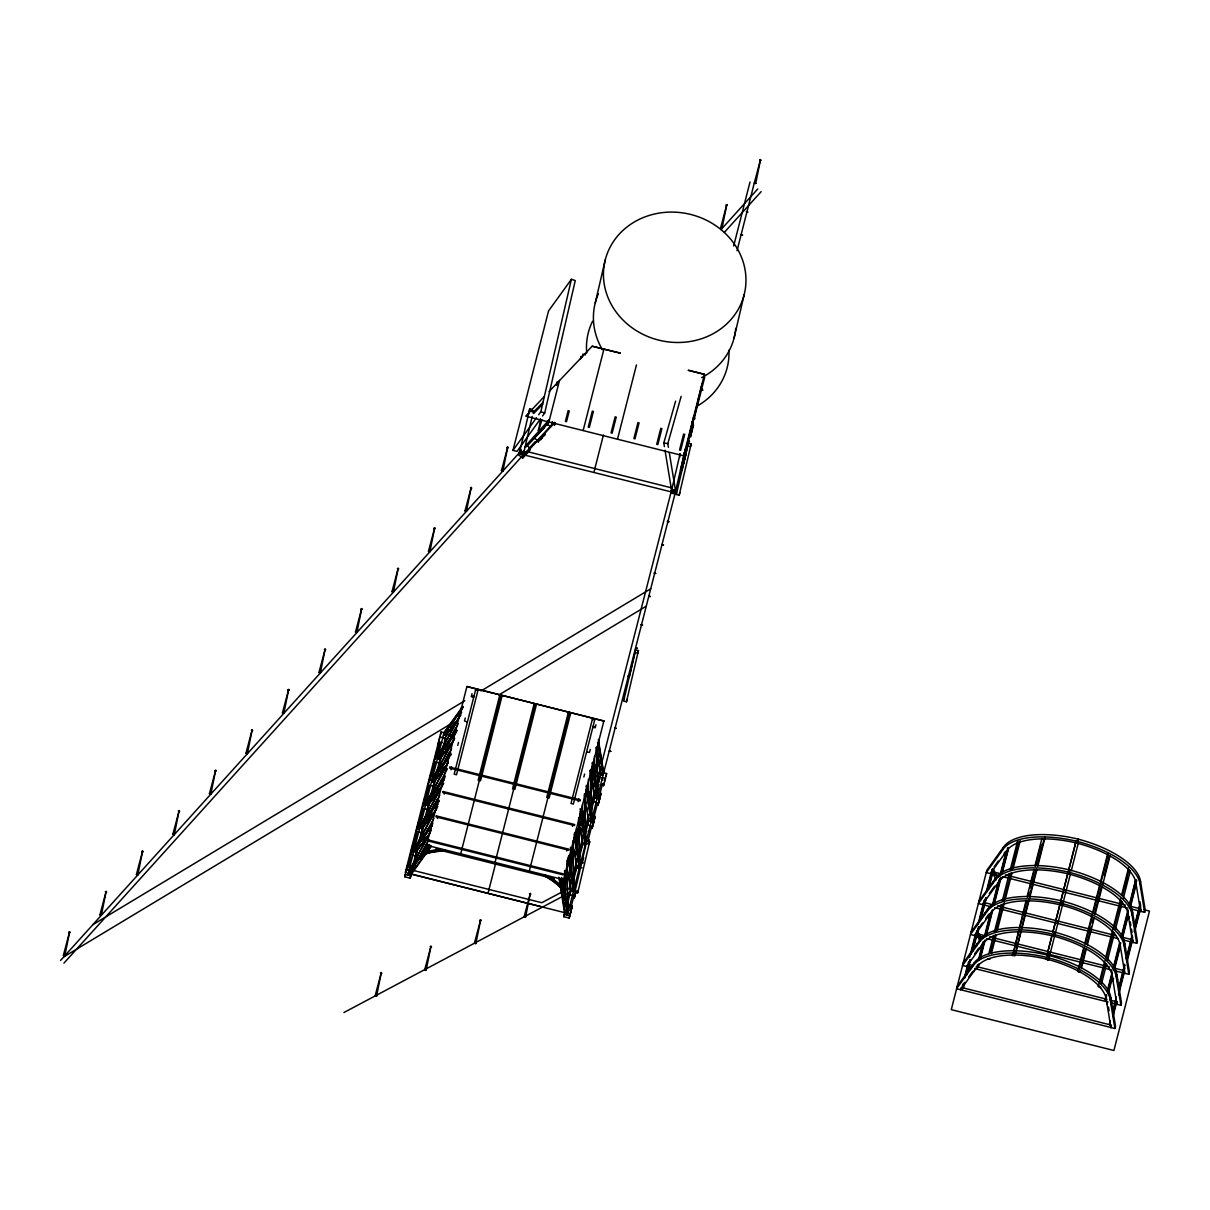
<?xml version="1.0" encoding="UTF-8"?>
<svg xmlns="http://www.w3.org/2000/svg" width="1210" height="1210" viewBox="0 0 1210 1210"><rect width="100%" height="100%" fill="white"/><g stroke="black" fill="none" stroke-linecap="round" stroke-linejoin="round"><path stroke-width="1.5" d="M63.404 955.234L64.841 955.597L69.666 931.67L63.404 955.28L64.841 955.537M68.788 932.139L70.21 932.502M99.916 914.836L101.353 915.199L106.177 891.271L99.916 914.881L101.353 915.199M105.3 891.74L106.722 892.103M136.428 874.437L137.849 874.8L142.674 850.872L136.428 874.437L137.849 874.8M141.797 851.341L143.234 851.704M172.939 834.038L174.361 834.401L179.186 810.488L172.924 834.098L174.376 834.356M178.309 810.942L179.73 811.305M209.436 793.654L210.873 794.002L215.698 770.089L209.436 793.699L210.873 794.002M214.82 770.558L216.242 770.906M245.948 753.255L247.385 753.603L252.209 729.69L245.948 753.255L247.385 753.603M251.332 730.159L252.754 730.507M282.459 712.856L283.881 713.204L288.706 689.292L282.444 712.902L283.896 713.159M287.829 689.76L289.266 690.108M318.971 672.457L320.393 672.82L325.218 648.893L318.956 672.503L320.393 672.82M324.34 649.362L325.762 649.725M355.483 632.059L356.905 632.422L361.729 608.494L355.483 632.059L356.905 632.422M360.852 608.963L362.274 609.326M375.1 995.966L376.522 996.329L381.347 972.416L375.1 995.966L376.522 996.329M391.98 591.66L393.416 592.023L398.241 568.095L391.98 591.705L393.416 591.977M380.454 972.976L381.861 973.354M397.364 568.564L398.786 568.927M428.491 551.261L429.913 551.624L434.738 527.696L428.476 551.306L429.913 551.624M433.861 528.165L435.298 528.528M424.77 969.603L426.192 969.951L431.017 946.038L424.77 969.603L426.192 969.951M430.14 946.507L431.562 946.855M465.003 510.862L466.425 511.225L471.25 487.312L464.988 510.923L466.425 511.225M470.372 487.766L471.794 488.129M474.441 943.225L475.863 943.573L480.688 919.66L474.441 943.225L475.863 943.573M479.795 920.22L481.202 920.598M501.515 470.463L502.936 470.826L507.761 446.913L501.5 470.524L502.952 470.781M506.884 447.382L508.306 447.73M540.492 419.416L538.571 430.896L541.929 419.779M539.448 430.427L537.996 430.17M524.111 916.847L525.533 917.195L530.358 893.283L524.111 916.847L525.533 917.195M529.481 893.751L530.903 894.099M597.604 802.79L592.431 823.284M623.967 699.516L622.621 699.924L623.664 699.077M675.346 492.651L675.77 493.71L676.662 492.984M720.555 228.085L721.992 228.448L726.817 204.52L720.555 228.13L721.992 228.403M725.939 204.989L727.361 205.352M755.705 183.451L760.53 159.523L754.269 183.088L755.705 183.451L754.269 183.088L737.026 250.727M759.653 159.992L761.075 160.355M1047.981 956.974L1048.223 955.234A73.054 30.991 14.3 0 0 973.778 963.372L973.173 965.701L956.566 988.721L1114.924 1028.5L1115.514 1026.171L1110.856 997.796A73.054 30.991 14.3 0 0 1048.223 955.234L1047.391 959.303L1044.714 958.668A68.97 29.252 14.3 0 0 977.045 966.987L960.619 989.75L961.209 987.421M1111.415 1002.893L1120.914 1005.268L1121.504 1002.954L1116.845 974.579A73.054 30.991 14.3 0 0 1054.197 932.018L1053.366 936.071L1050.703 935.451A68.97 29.252 14.3 0 0 983.034 943.77L966.609 966.518M1115.68 970.995L1128.824 974.292L1129.414 971.963L1124.755 943.603A73.054 30.991 14.3 0 0 1062.108 901.027L1061.276 905.095L1058.614 904.475A68.97 29.252 14.3 0 0 990.929 912.779L974.504 935.542M1061.866 902.766L1062.108 901.027A73.054 30.991 14.3 0 0 987.663 909.179L971.04 932.199M1123.591 940.019L1136.719 943.316L1137.309 940.987L1132.651 912.612A73.054 30.991 14.3 0 0 1070.018 870.05L1069.186 874.119L1066.509 873.499A68.97 29.252 14.3 0 0 998.84 881.803L982.414 904.566M1131.486 909.043L1144.63 912.34L1145.22 910.011L1140.561 881.636A73.054 30.991 14.3 0 0 1077.913 839.074L1077.082 843.143L1074.419 842.508A68.97 29.252 14.3 0 0 1006.75 850.827L990.324 873.59M1077.671 840.814L1077.913 839.074A73.054 30.991 14.3 0 0 1003.468 847.212L986.861 870.247L951.287 1009.654L1113.926 1050.492L1149.5 911.085L1144.025 909.708M1048.48 960.09L1045.984 959.001L1048.48 960.09L1070.427 873.938M466.909 686.524L603.866 721.009L466.909 686.524L426.586 845.261L563.558 879.655L603.881 720.918M435.661 849.117L554.346 878.823M460.708 853.821L501.016 695.175M495.087 862.367L535.38 703.812M529.314 871.049L569.623 712.312M538.692 414.727L540.84 411.748L571.407 279.283L575.264 280.569L544.697 413.033L542.579 415.983M411.37 873.635L411.748 872.032L410.22 878.142L404.805 876.781L405.456 874.074M405.94 872.274L406.711 869.173M407.195 867.373L407.846 864.666L411.461 865.573M410.508 854.275L409.857 856.982L412.897 844.852L416.512 845.76M411.007 852.475L411.763 849.359M412.247 847.56L412.897 844.852M416.437 831.028L415.786 833.75L418.826 821.62L422.441 822.528M416.936 829.243L417.692 826.128M418.176 824.328L418.826 821.62M422.366 807.796L421.715 810.503L424.755 798.388L428.37 799.296M422.865 805.996L423.621 802.895M424.105 801.096L424.755 798.388M428.295 784.564L427.644 787.271L430.684 775.156L434.299 776.064M428.779 782.764L429.55 779.663M430.034 777.864L430.684 775.156M438.08 744.105L438.731 741.397M429.611 844.444L407.74 875.072L444.161 732.262L462.386 707.003M408.708 871.2L428.189 844.519M434.224 761.332L433.573 764.039L436.613 751.924L440.228 752.832M434.708 759.532L435.479 756.432M439.23 739.597L439.986 736.482M440.47 734.697L441.121 731.974L444.736 732.882M435.963 754.632L436.613 751.924M414.637 847.968L432.832 823.057M420.566 824.736L438.58 800.067M426.495 801.504L445.129 775.988M431.562 781.675L434.103 782.31L431.562 781.675L451.209 754.435M432.409 778.257L450.861 753.013M430.896 846.834L410.281 875.707L411.324 871.593L411.113 872.455M437.491 758.428L440.032 759.078L437.491 758.428L455.867 732.957M461.691 712.221L438.232 755.494L456.624 730.023M410.22 878.142L410.871 875.435M415.559 857.224L415.922 855.636M416.421 853.837L417.178 850.721M421.488 833.992L421.851 832.389M422.351 830.604L423.107 827.489M428.93 802.593L428.9 802.744M427.417 810.76L427.78 809.157M428.28 807.357L429.036 804.257M429.535 802.457L429.898 800.854L427.674 809.566L422.26 808.204M433.059 788.633L433.709 785.925M434.208 784.125L434.965 781.025M439.275 764.296L439.638 762.693M440.137 760.893L440.894 757.793M444.645 740.959L445.401 737.843M445.9 736.058L446.278 734.455M521.298 449.848L518.379 454.658L522.644 458.091L529.783 450.574L530.313 448.275L526.048 444.841M519.377 452.132L518.999 453.735L521.48 451.133M519.635 452.071L519.877 451.088L523.809 452.374L523.567 453.342L519.635 452.071L529.738 408.92L532.4 409.585M520.028 453.251L523.34 455.353L522.644 458.091M523.567 453.342L532.203 416.421M553.545 423.197L525.473 453.1L523.34 451.39M526.214 454.34L526.743 452.026M533.837 438.897L534.215 437.294M536.317 436.296L536.68 434.692M537.406 435.146L537.784 433.543M539.887 432.545L540.25 430.942M538.102 442.331L540.961 438.126L540.583 439.729M541.052 439.502L541.581 437.203M544.621 435.751L545.15 433.437L538.011 440.954L533.746 437.521L540.885 430.004M551.488 425.224L551.231 426.207L547.313 424.922L548.402 420.278M556.555 385.43L557.417 381.77L557.16 382.753M548.932 421.851L559.474 380.515M551.231 426.207L552.335 421.549M554.392 425.466L554.921 423.152M555.012 424.529L555.39 422.925M595.229 302.999L605.272 259.848M592.144 346.211L620.216 353.123L592.144 346.211L549.068 391.571M583.159 430.458L603.911 349.161M617.523 439.079L636.46 364.906M571.71 908.256L569.214 918.057L563.784 916.696L564.435 913.989M564.934 912.189L565.297 910.601L563.784 916.696M558.869 877.19L564.813 914.518L565.856 910.404M569.108 895.793L569.486 894.19M569.986 892.39L570.742 889.289M575.037 872.561L575.415 870.958M575.915 869.158L576.671 866.058M576.777 867.585L579.424 867.767L576.777 867.585L572.92 844.096M580.694 850.433L581.345 847.726M581.844 845.926L582.6 842.81M582.706 844.353L585.353 844.519L582.706 844.353L578.592 819.276M586.895 826.082L587.273 824.494M587.773 822.694L588.529 819.578M585.973 790.069L591.176 821.756L588.635 821.106L584.385 795.212M592.824 802.85L593.202 801.247M593.702 799.462L594.458 796.346M561.364 877.522L567.354 915.153L579 869.446M568.322 911.281L562.726 878.294M598.421 783.188L598.799 781.584M599.298 779.784L600.054 776.684M600.493 774.642L603.14 774.823L600.493 774.642L596.016 747.387M574.251 888.049L568.715 855.425M600.538 774.884L600.916 773.281L597.15 787.71M580.18 864.817L574.689 832.51M580.119 808.749L585.746 843.022L597.861 795.575M577.73 892.829L589.693 841.631L586.85 840.905L574.871 892.118L577.73 892.829L578.38 890.242M592.038 818.353L586.427 785.26M569.214 918.057L569.849 915.35M570.349 913.55L571.105 910.449M571.604 908.649L572.254 905.942L568.639 905.035M574.916 895.551L574.266 898.259L575.506 893.358M575.4 893.751L576.051 891.044L570.636 889.683L569.381 894.598L574.795 895.96L576.051 891.044M603.684 772.797L598.375 739.401M588.514 842.387L589.164 839.679M592.688 825.855L592.053 828.563L594.549 818.747L590.934 817.839M593.187 824.055L593.565 822.452M593.293 823.647L593.944 820.94M591.478 815.525L595.093 816.432L594.443 819.14L590.828 818.232M598.617 802.608L597.982 805.316L600.478 795.514M599.116 800.823L599.495 799.22M599.222 800.415L599.873 797.708M600.372 795.908L601.022 793.2L598.511 803.016L593.097 801.655L594.352 796.74M680.141 453.538L670.975 492.984L676.39 494.345M599.963 784.745L603.578 785.653L604.213 782.946M604.713 781.146L605.363 778.438L601.748 777.531M605.106 779.648L605.469 778.045M605.968 776.245L606.618 773.538L603.004 772.63M626.477 701.785L638.441 650.587L635.598 649.861L623.619 701.074L626.477 701.785L627.128 699.214M629.306 676.874L635.598 649.861M665.001 450.211L671.565 490.201L675.482 491.502L685.147 450.029M669.311 452.782L675.619 491.215L671.444 490.655M680.519 470.161L685.662 448.078M683.665 459.452L693.829 416.028M679.173 495.253L691.152 444.055L688.293 443.329L676.33 494.542L679.173 495.253L679.838 492.682M692.695 423.742L702.012 383.993M681.911 470.387L681.638 469.389L680.595 469.798L682.032 470.161L688.293 443.329M543.91 396.91L525.73 416.164L683.665 455.822L704.477 374.283L688.384 370.245M691.091 434.284L690.456 436.992L693.496 424.876L692.846 427.584M691.591 432.484L692.347 429.384M734.107 337.877L744.15 294.726A71.602 64.841 13.1 0 0 653.869 214.155A71.602 64.841 13.1 0 0 626.099 322.979A71.602 64.841 13.1 0 0 744.15 294.726M438.338 755.025L438.141 755.842L460.42 715.004M417.117 848.603L417.042 849.223M405.289 872.546L441.121 731.974M540.447 418.932L517.033 451.39L512.964 450.377L548.538 310.955L571.407 279.283M404.805 876.781L407.846 864.666M408.072 867.525L410.855 856.665M411.778 853.05L416.86 833.13M417.783 829.516L422.865 809.596M423.787 805.981L428.869 786.061M431.168 777.001L434.874 762.527M435.797 758.897L439.956 742.607M412.973 865.074L417.268 848.331M418.463 843.536L422.85 826.43M424.392 820.304L429.368 800.884M429.898 798.751L434.602 780.344L438.943 774.339M435.827 775.519L440.652 756.613M442.618 748.899L446.596 733.351M417.072 851.129L415.817 856.03L410.402 854.668M421.201 835.112L423.001 827.897L417.571 826.536M435.691 778.151L433.603 786.318L428.189 784.957M441.62 754.919L439.533 763.087L434.118 761.725M528.498 414.047L528.755 413.064M528.891 412.338L529.239 410.886L531.901 411.551M529.738 408.92L529.481 409.903L533.474 410.901M520.134 450.105L520.376 449.122M420.717 853.67L421.564 855.288L420.717 853.67L425.436 852.142M427.478 829.273L428.325 830.892L427.478 829.273L430.624 828.26M421.231 855.092L421.488 854.109M434.254 804.877L435.101 806.495L434.254 804.877L437.385 803.864M428.007 830.695L428.249 829.727M441.015 780.495L441.862 782.114L441.015 780.495L444.146 779.482M434.768 806.314L438.156 804.317M441.529 781.917L441.786 780.934M448.123 758.262L447.609 756.825L448.456 758.443M454.884 733.865L455.142 732.882M437.46 818.535L437.717 817.567M444.221 794.153L444.478 793.17M450.997 769.757L451.239 768.773M451.496 767.79L451.738 766.822M457.758 745.36L458 744.392M458.257 743.409L458.499 742.426M464.761 719.995L464.519 720.978L466.863 721.886M465.018 719.012L465.275 718.029M471.779 694.616L472.036 693.648M556.661 384.719L556.918 383.736M547.313 424.922L547.555 423.939M547.812 422.955L548.054 421.972M568.171 410.568L565.403 421.398L566.507 421.67L569.275 410.84M582.222 357.041L582.479 356.058M582.721 355.075L582.978 354.106L585.64 354.772M592.34 411.052L588.226 427.13L589.33 427.402L593.429 411.324M594.186 471.25L603.427 435.04M508.276 808.93L508.533 807.947M514.507 784.398L514.764 783.414M502.059 833.448L502.301 832.465M496.191 858.072L496.433 857.088M502.785 833.629L503.027 832.646M509.002 809.112L509.259 808.129M515.233 784.579L515.49 783.596M488.295 892.163L495.692 863.199M615.164 416.784L611.065 432.862L612.154 433.135L616.268 417.057M637.988 422.517L633.889 438.595L634.978 438.867L639.092 422.789M660.826 428.249L656.712 444.327L657.817 444.599L661.915 428.522M595.728 725.743L595.97 724.76M589.784 751.38L589.527 752.363L587.047 752.06M590.026 750.412L590.283 749.429M583.84 777.032L584.082 776.049M584.339 775.066L584.581 774.082M578.138 801.685L578.395 800.702M578.637 799.719L578.894 798.751M572.451 826.354L572.693 825.371M566.749 851.008L567.006 850.025M560.517 886.431L560.275 887.414A60.923 25.833 14.3 0 0 543.577 875.42M560.895 886.416L560.654 887.399A61.362 26.03 14.3 0 0 543.834 875.314M592.718 767.427L593.354 768.38L593.611 767.397L592.34 767.442M581.254 817.007L581.511 816.024M575.552 841.661L575.809 840.678M582.388 815.994L580.876 817.022L582.388 815.994L580.029 813.604M569.865 866.33L567.762 862.957M575.189 841.676L576.686 840.647L574.342 838.258M564.163 890.984L564.42 890M570.999 865.316L569.486 866.345L570.999 865.316L568.639 862.911M561.773 886.385L565.297 889.97L563.784 890.999L565.055 890.953L564.934 874.951M683.65 433.982L679.536 450.06L680.64 450.332L684.739 434.254M569.502 889.395L570.424 885.735M572.754 876.6L576.489 861.974M578.819 852.838L582.555 838.212M584.884 829.077L588.62 814.451M590.949 805.316L594.685 790.69M597.014 781.554L600.75 766.928M602.141 761.438L672.382 487.04M733.668 245.993L750.003 182.014M671.505 490.67L672.337 487.403M575.31 871.351L576.565 866.451L581.98 867.812M581.239 848.119L582.494 843.219M588.423 819.987L587.168 824.887L592.582 826.248L595.093 816.432M567.067 905.579L571.438 888.503M572.995 882.332L577.382 865.241M578.924 859.1L583.084 842.871M584.853 835.868L588.741 820.652M591.221 810.942L594.806 796.891L591.508 776.729M684.421 453.19L684.663 452.207M692.589 421.156L692.846 420.173M698.518 398.816L698.76 397.848M698.911 397.122L699.153 396.139M700.771 389.106L701.029 388.123M579.106 869.067L585.353 844.519M675.452 492.001L597.967 795.106L596.802 748.022M675.482 491.502L675.74 490.519L671.807 489.233M681.003 470.085L693.164 422.411M694.056 418.872C694.162 415.983 695.886 419.567 694.071 418.872L704.719 377.157M586.85 840.905L586.184 843.491L589.043 844.202L589.693 841.631M683.68 463.294L686.191 453.478M570.727 908.377L574.417 893.887M582.267 863.108L583.659 857.678M588.272 839.574L591.508 826.899M598.436 799.75L602.595 783.445M572.254 905.942L569.744 915.758L564.329 914.397M603.578 785.653L606.618 773.538M638.441 650.587L637.791 653.173L634.932 652.447M691.152 444.055L690.486 446.641L687.643 445.915M964.461 977.453L967.713 964.688M969.573 957.397L975.623 933.697M977.952 924.576L983.533 902.705M986.316 891.77L991.444 871.714M963.296 983.775L962.358 987.421L963.417 987.768L964.809 982.308M964.688 978.3L968.877 961.905M970.738 954.599L976.788 930.883L981.355 937.765M979.102 921.793L984.698 899.922M987.012 890.802L992.593 868.916L998.053 877.432M961.663 988.389L962.721 988.736L964.113 983.261M967.365 970.511L970.163 959.56M972.946 948.625L978.527 926.754M980.387 919.464L985.968 897.578M988.767 886.643L992.487 872.062M966.669 975.003L970.39 960.422M972.719 951.302L978.769 927.616M981.083 918.496L986.21 898.44M988.525 889.32L993.652 869.279L992.956 870.232M970.496 969.422L971.085 967.092M976.485 946.205L977.075 943.876M984.38 915.214L984.985 912.9M992.291 884.238L992.881 881.909M1000.201 853.262L1000.791 850.933M971.63 967.788L962.54 965.504L979.162 942.484L979.752 940.155A73.054 30.991 14.3 0 1 1054.197 932.018M983.155 937.72L970.45 934.528L987.073 911.493L987.663 909.179M991.066 906.744L978.361 903.552L994.983 880.517L995.573 878.188A73.054 30.991 14.3 0 1 1070.018 870.05M998.976 875.753L986.256 872.561L1002.878 849.541L1003.468 847.212M974.353 970.707L974.957 968.378M980.342 947.475L983.624 941.441L978.966 959.712M988.252 916.499L988.842 914.185L985.666 918.572M1004.058 854.547L1004.648 852.218M978.724 958.849L982.444 944.269M984.774 935.148L990.355 913.278M992.215 905.987L998.265 882.287M1000.125 874.996L1006.175 851.296M977.635 964.657L977.045 966.987L978.149 967.35L979.072 963.704M985 936.011L991.05 912.31M992.911 905.019L999.43 879.473M1000.821 874.028L1006.871 850.328M980.236 957.367L984.002 942.65L982.943 942.303M986.755 931.851L992.336 909.981M993.728 904.505L1000.715 877.159M1002.576 869.869L1008.384 848.845L1007.34 848.497A68.985 29.252 14.3 0 1 1008.066 847.514M980.478 958.229L985.122 940.004M986.059 936.359L992.563 910.827M993.97 905.367L1000.942 878.021M1002.334 872.546L1008.384 848.845M988.842 953.677L993.501 935.451M994.423 931.806L1001.411 904.46M1002.334 900.815L1009.306 873.469M1010.244 869.824L1017.686 840.647M990.113 952.346L991.504 946.885M995.694 930.475L997.554 923.185M998.492 919.539L999.884 914.064M1012.906 863.017L1015.704 852.082M1016.627 848.437L1018.018 842.962M990.597 953.193L995.24 934.967M996.178 931.307L1003.15 903.976M1004.073 900.316L1011.061 872.97M1011.984 869.324L1018.971 841.978M991.398 953.692L996.042 935.451M997.433 929.991L1004.421 902.645M1005.344 899L1011.862 873.469M1013.254 868.009L1020.227 840.663M1021.013 931.881L1014.963 955.582L1012.664 955.628L1026.125 900.391M1027.063 896.746L1034.036 869.4M1034.958 865.755L1041.946 838.409M1014.056 950.153L1018.245 933.742M1019.637 928.282L1026.624 900.936M1027.547 897.275L1028.939 891.815M1029.876 888.17L1034.066 871.76M1035.457 866.284L1041.039 844.414M1014.963 955.582L1028.424 900.346M1029.362 896.701L1036.335 869.355M1037.272 865.71L1044.245 838.364M1021.951 928.236L1036.834 869.899M1037.756 866.254L1045.198 837.078M1046.922 955.356L1052.034 935.3M1052.972 931.655L1075.766 842.326M1046.832 955.824L1051.959 935.769M1052.881 932.123L1059.869 904.778M1060.792 901.132L1067.764 873.786M1068.702 870.141L1076.144 840.98M1071.274 870.761L1078.337 842.947M1077.656 971.312L1080.364 972.205L1077.656 971.312L1083.706 947.627M1084.644 943.981L1099.527 885.629M1100.45 881.984L1107.891 852.823M1078.337 971.07L1084.387 947.37M1085.309 943.724L1092.297 916.378M1093.22 912.733L1108.103 854.396M1081.09 966.987L1085.733 948.746M1087.14 943.286L1091.314 926.875M1092.252 923.23L1093.643 917.755M1094.581 914.11L1101.554 886.764M1104.352 875.828L1109.464 855.772M1081.301 968.56L1086.414 948.504M1087.336 944.859L1094.324 917.513M1095.247 913.868L1110.13 855.53M1098.302 986.347L1100.571 987.557L1098.302 986.347L1104.806 960.831M1105.743 957.186L1120.626 898.848M1121.564 895.203L1128.537 867.857M1100.162 982.641L1105.274 962.585M1106.212 958.94L1113.185 931.594M1114.123 927.949L1121.095 900.603M1122.487 895.143L1129.006 869.612M1110.341 945.675L1111.733 940.215M1118.706 912.869L1120.112 907.394M1124.755 889.168L1127.554 878.233M1101.493 983.911L1106.621 963.856M1107.543 960.211L1114.531 932.865M1115.454 929.22L1122.426 901.873M1123.364 898.228L1130.337 870.882M1106.515 1000.64L1105.244 999.263L1106.167 995.618M1107.558 990.143L1112.217 971.917M1113.139 968.272L1119.658 942.741M1121.05 937.281L1128.038 909.935M1129.429 904.46L1135.479 880.759L1136.568 880.956L1130.049 906.472M1105.426 1000.443L1106.363 996.798M1107.755 991.338L1112.413 973.097M1113.805 967.637L1119.855 943.936M1122.184 934.816L1128.219 911.115M1130.095 903.825L1135.479 880.759M1108.178 992.155L1112.368 975.744M1113.76 970.284L1120.747 942.908M1122.139 937.463L1128.189 913.762M1108.375 993.349L1112.565 976.939M1114.425 969.649L1120.475 945.948M1122.335 938.658L1128.385 914.957M1130.246 907.666L1136.296 883.966M1107.014 1004.013L1107.604 1001.683M1113.003 980.796L1113.593 978.466M1128.809 918.829L1129.414 916.514M1114.924 1028.5L1110.266 1000.125L1110.856 997.796M1120.914 1005.268L1116.255 976.909L1116.845 974.579M1128.824 974.292L1124.166 945.917L1124.755 943.603M1136.719 943.316L1132.061 914.941L1132.651 912.612M1144.63 912.34L1139.971 883.966L1140.561 881.636M1111.022 1004.708L1111.612 1002.379M1117.011 981.491L1117.601 979.162M1124.907 950.5L1125.512 948.186M1132.817 919.524L1133.407 917.195M1140.727 888.548L1141.317 886.219M1110.644 1025.778L1109.358 1024.401L1110.296 1020.756M1112.625 1011.636L1116.346 997.055M1118.675 987.935L1124.71 964.249M1126.117 958.774L1132.152 935.073M1134.481 925.952L1139.608 905.912L1140.682 906.093M1114.213 1007.355L1116.074 1000.065M1119.794 985.484L1124.907 965.429M1127.236 956.323L1131.894 938.083M1135.615 923.502L1139.608 905.912M1112.776 1015.477L1116.497 1000.897M1118.826 991.777L1124.877 968.076M1127.191 958.955L1132.787 937.084M1134.178 931.609L1140.228 907.908M1112.973 1016.672L1116.694 1002.077M1118.554 994.786L1124.604 971.085M1126.934 961.98L1132.515 940.094M1134.829 930.989L1140.425 909.103M1110.871 1027.472L1111.461 1025.157M1116.86 1004.255L1117.45 1001.925M1132.666 942.288L1133.256 939.973M1140.576 911.311L1141.166 908.997M589.315 818.55L591.63 819.109L591.841 818.293L590.631 769.318M664.396 446.581L663.806 442.951L675.619 401.145M668.404 447.292L667.799 443.631L681.154 396.381M692.271 426.555L691.969 427.629L692.15 421.791L692.241 424.967M1077.369 840.738L1077.913 839.074M1139.971 883.966A73.054 30.991 14.3 0 0 1077.323 841.404L1076.779 843.052L1079.426 843.763A68.97 29.252 14.3 0 1 1135.963 883.27L1140.622 911.644M1132.061 914.941A73.054 30.991 14.3 0 0 1069.413 872.38L1068.869 874.043L1071.515 874.754A68.97 29.252 14.3 0 1 1128.068 914.261L1132.726 942.62M1061.563 902.69L1062.108 901.027M1124.166 945.917A73.054 30.991 14.3 0 0 1061.518 903.356L1060.958 905.019L1063.605 905.73A68.97 29.252 14.3 0 1 1120.158 945.237L1124.816 973.596M1116.255 976.909A73.054 30.991 14.3 0 0 1053.608 934.332L1053.063 935.995L1055.71 936.706A68.97 29.252 14.3 0 1 1112.247 976.213L1116.906 1004.587M1110.266 1000.125A73.054 30.991 14.3 0 0 1047.618 957.564L1047.073 959.212L1049.72 959.923A68.97 29.252 14.3 0 1 1106.258 999.43L1110.916 1027.804M1047.663 956.898L1048.223 955.234M688.52 441.03L689.503 442.013L688.989 440.773M450.559 737.465L455.898 727.664M445.87 746.51L458.242 723.822M454.158 738.796L432.409 779.134L454.673 738.297M444.826 760.742L449.273 752.575M441.015 768.168L451.617 748.733M448.229 762.028L426.48 802.366L447.866 763.162M433.316 794.652L447.458 768.728M443.193 783.626L420.551 825.598L443.707 783.127M432.968 807.206L437.415 799.054M428.264 816.266L439.759 795.197M436.371 808.507L414.622 848.83L437.778 806.359M422.335 839.498L433.83 818.429M431.335 830.09L408.693 872.077L430.079 832.858L416.316 852.006L413.88 850.917L432.076 826.006M422.003 852.052L426.449 843.884M417.299 861.112L428.779 840.042M512.964 450.377L536.544 417.692M463.203 706.504L443.919 733.23L446.46 733.88M443.662 734.213L462.961 707.487M461.63 709.952L443.42 735.196L446.067 735.377M446.717 732.897L448.834 729.948M450.725 727.981L454.975 722.083M446.203 734.863L452.601 726M445.961 735.831L460.859 715.186M455.293 732.504L437.99 756.477L440.531 757.112L443.752 752.65M437.733 757.46L457.198 730.477M441.862 754.647L444.01 751.667M445.9 749.671L450.196 743.726M440.274 758.095L451.012 743.212M440.032 759.078L453.992 739.733M432.061 779.709L450.619 753.996M431.804 780.692L449.273 756.492M437.022 776.366L439.185 773.356M441.105 771.33L444.357 766.837M435.434 779.83L445.189 766.308M434.103 782.31L448.184 762.784M426.132 802.941L444.872 776.971M444.63 777.939L425.875 803.924L428.416 804.559L440.455 787.876M444.373 778.922L425.633 804.907L428.174 805.542L442.406 785.834M432.212 798.055L434.39 795.015M428.673 803.576L431.955 799.039M436.341 792.958L439.623 788.421M420.203 826.173L438.322 801.05M419.946 827.156L439.139 800.551M438.897 801.534L419.704 828.139L422.245 828.774L436.628 808.855M427.417 819.699L430.745 815.101M422.744 826.823L427.175 820.683M430.488 816.084L432.696 813.014M422.502 827.791L432.454 813.997M414.274 849.405L432.575 824.04M414.017 850.388L432.333 825.023M416.815 850.055L421.095 844.126M423.228 841.162L426.434 836.73M416.573 851.038L427.251 836.231M408.345 872.652L427.932 845.503M408.088 873.635L428.779 844.973M426.253 851.371L429.489 846.879M410.886 873.287L416.285 865.8M420.596 859.826L428.158 849.359M410.644 874.27L431.138 845.851M991.897 869.884L992.593 868.916L996.995 877.084M994.091 866.874L998.31 861.006M978.951 901.223L995.573 878.188M984.063 900.769L986.18 897.85M989.356 893.449L994.635 886.128M978.27 928.826L982.505 922.973M963.145 963.175L979.752 940.155M968.257 962.736L970.375 959.802M974.595 953.949L978.829 948.08M957.155 986.407L973.778 963.372M962.268 985.953L964.385 983.034M968.605 977.166L972.84 971.312M962.721 988.736L963.417 987.768M978.149 967.35L976.409 967.97M60.5 960.498L521.132 450.801M526.138 445.25L548.932 420.036M721.024 229.613L757.717 189.002M63.933 963.145L521.994 456.276M528.921 448.623L535.213 441.665M724.457 232.26L761.15 191.649M524.928 447.397L549.083 421.957M525.291 447.367L548.977 422.426M526.471 446.475L544.5 427.493M523.34 455.353L554.709 422.32M554.12 423.288L523.174 455.792L518.909 452.358M543.169 402.143L532.854 412.746L533.716 413.442L542.73 404.17M597.483 803.274L596.167 802.956M92.943 924.606L464.821 700.711M480.99 690.986L650.753 588.771M63.767 956.883L452.132 723.081M499.064 694.827L646.322 606.165M561.637 892.178L541.808 902.705L412.368 870.202M566.598 889.547L569.91 887.792M343.912 1012.528L563.936 895.702M567.112 894.009L570.5 892.209M440.758 781.463L443.904 780.45M433.997 805.86L437.143 804.847M427.236 830.257L430.382 829.243M420.475 854.638L423.606 853.625M598.421 742.774L599.041 743.726L597.785 743.772M575.431 840.693L576.686 840.647M1012.165 955.083L1014.479 955.038M702.163 389.136L702.889 390.21L701.573 389.892M592.991 726.408L595.471 726.726L595.229 727.709L592.734 727.391M663.806 442.951L667.799 443.631M1139.79 907.092L1140.879 907.288M1105.244 999.263L1106.318 999.445M1109.358 1024.401L1110.447 1024.598M595.441 795.363L597.74 795.923M688.354 370.366L704.447 374.404M526.411 451.406L671.928 487.948M671.565 490.201L675.619 491.215M524.096 454.945L675.225 492.893M445.915 734.47L453.644 736.345M593.944 771.647L601.673 773.523M994.166 872.077L1001.804 873.998M1005.434 874.906L1125.255 904.989M1130.7 906.366L1139.775 908.649M1002.606 876.675L1127.856 908.12M439.865 736.89L443.48 737.798M444.146 738.085L447.776 738.992M592.794 775.413L598.239 776.775M438.625 741.79L442.24 742.698M435.358 756.825L440.788 758.186M984.819 902.69L992.079 904.52M997.524 905.882L1115.529 935.527M1122.789 937.342L1131.864 939.625M994.696 907.651L1118.146 938.642M591.206 816.644L594.821 817.552M429.429 780.057L434.859 781.418M590.223 820.441L593.838 821.348M978.739 934.135L985.999 935.95M989.629 936.873L1109.434 966.956M1113.064 967.864L1123.969 970.601M986.785 938.627L1112.051 970.087M423.5 803.289L428.93 804.65M579.62 862.004L583.235 862.911M969.013 964.657L972.643 965.565M976.273 966.487L1106.984 999.309M1110.614 1000.216L1116.059 1001.577M975.26 968.696L1107.785 1001.971M416.331 831.436L421.745 832.798M963.024 987.874L1110.069 1024.809M411.642 849.768L415.257 850.675M411.37 850.872L416.8 852.233M406.59 869.566L410.205 870.474M567.384 909.935L570.999 910.843M410.78 873.922L542.594 907.031M410.341 873.877L565.675 912.884M407.846 874.603L410.387 875.253M564.919 914.049L567.46 914.684M405.335 874.467L410.765 875.828M540.84 411.748L544.697 413.033M992.941 872.062L991.882 871.714L996.284 879.867M998.764 880.351L999.808 880.698M998.053 883.134L999.097 883.481M982.248 945.086L983.291 945.433M473.881 696.506L471.537 695.599L471.28 696.582L473.639 697.489M461.902 708.485L461.131 708.047L461.645 709.468M523.446 450.937L525.579 452.646M579.787 814.572L582.131 816.977M574.084 839.241L576.444 841.631M568.398 863.895L570.742 866.284M562.695 888.563L565.055 890.953M976.788 930.883L981.189 939.036M979.767 938.915L976.077 933.666L979.601 940.185M1139.971 901.768L1140.576 905.383M1130.291 921.929L1130.881 925.529M1131.486 929.144L1132.076 932.759M1108.496 1007.098L1109.086 1010.713M598.436 742.214L603.533 773.326M598.179 743.197L603.291 774.294M597.634 742.35L603.034 775.277M597.71 752.696L598.3 756.326M598.905 759.956L599.495 763.601M600.099 767.231L600.689 770.861M597.453 753.679L600.735 773.659M592.401 762.345L597.558 793.73M592.159 763.328L597.604 796.558M592.204 766.157L597.362 797.541M591.962 767.14L597.105 798.509L594.564 797.874L590.057 770.377M591.75 775.746L592.356 779.422M592.961 783.082L593.565 786.757M594.155 790.417L594.76 794.078M586.169 786.243L591.675 819.79M586.23 789.086L591.433 820.773M585.247 797.934L586.154 803.485M586.759 807.176L587.364 810.881M587.969 814.587L588.574 818.278M580.664 809.566L586.003 842.039M580.165 811.532L585.504 844.005M580.21 814.315L585.247 844.988M579.681 820.894L580.271 824.479M580.861 828.063L581.435 831.648M582.025 835.218L582.615 838.802M579.424 821.877L580.014 825.462M580.603 829.047L582.66 841.57M574.447 833.493L579.817 866.254M574.19 834.476L579.575 867.237M574.236 837.275L579.318 868.22M574.901 851.174L575.491 854.774M576.096 858.389L576.686 862.004M574.357 850.343L575.249 855.757M575.839 859.372L576.429 862.987M568.458 856.393L573.888 889.501M568.216 857.376L573.646 890.469M567.959 858.359L573.389 891.452L570.848 890.817L566.961 867.101M568.655 872.44L569.245 876.085M569.849 879.731L570.455 883.391M568.398 873.423L571.09 889.834M562.468 879.277L567.959 912.733M561.924 878.399L567.717 913.716M560.275 880.759L560.88 884.449M561.485 888.14L562.09 891.815M562.695 895.506L563.3 899.196M563.905 902.872L564.51 906.562M559.428 878.052L565.161 913.066M679.642 454.249L679.717 457.274M596.545 747.326L597.695 794.062M594.912 764.433L595.229 777.501M594.458 756.189L595.154 784.004M590.419 770.513L591.63 819.109M588.877 791.355L589.058 798.812M588.347 779.376L589.028 807.191M584.748 794.441L585.701 842.341L584.49 793.76M582.857 810.851L583.129 822.059M582.464 804.468L583.054 828.563M578.819 817.673L579.771 865.589L578.607 818.852M576.792 828.487L577.155 843.415M576.535 827.701L577.125 851.795M572.89 840.905L573.842 888.821L572.678 842.099M570.863 851.719L571.226 866.663M570.515 847.227L571.196 875.042M566.87 860.386L567.913 912.053L566.749 865.332M564.586 870.459L565.221 896.413M735.725 328.318A71.602 64.841 13.1 0 1 701.679 377.596M602.444 349.705A71.602 64.841 13.1 0 1 598.39 293.833M728.934 350.129A71.602 64.841 13.1 0 1 696.96 406.182M586.744 353.048A71.602 64.841 13.1 0 1 592.522 321.315M547.843 876.463A61.362 26.03 14.3 0 1 549.038 877.19M552.456 879.428A61.362 26.03 14.3 0 1 559.277 884.843M549.718 877.008A62.391 26.454 14.3 0 1 560.971 885.584M544.424 875.087A62.391 26.454 14.3 0 1 545.725 875.798M546.996 876.509A62.391 26.454 14.3 0 1 560.714 886.552M545.09 875.133A60.923 25.833 14.3 0 1 546.345 875.843M547.555 876.554A60.923 25.833 14.3 0 1 548.75 877.28M551.034 878.747A60.923 25.833 14.3 0 1 559.731 885.644M426.192 852.596A61.362 26.03 14.3 0 1 429.459 851.674M430.609 851.401A61.362 26.03 14.3 0 1 436.78 850.373M439.442 850.116A61.362 26.03 14.3 0 1 440.803 850.01M425.95 853.564A61.362 26.03 14.3 0 1 444.781 850.827M426.51 851.81A62.391 26.454 14.3 0 1 440.274 849.526M425.179 853.126A62.391 26.454 14.3 0 1 444.327 850.328M426.525 852.778A60.923 25.833 14.3 0 1 428.658 852.158M429.762 851.87A60.923 25.833 14.3 0 1 435.751 850.751M439.669 850.328A60.923 25.833 14.3 0 1 445.219 850.055M426.283 853.761A60.923 25.833 14.3 0 1 444.962 851.038M1136.341 879.715A68.985 29.252 14.3 0 1 1136.553 880.956M973.173 965.701A73.054 30.991 14.3 0 1 1047.618 957.564M1106.333 994.665A68.97 29.252 14.3 0 1 1106.651 995.875M979.162 942.484A73.054 30.991 14.3 0 1 1053.608 934.332M987.073 911.493A73.054 30.991 14.3 0 1 1061.518 903.356M994.983 880.517A73.054 30.991 14.3 0 1 1069.413 872.38M1000.171 878.49A68.97 29.252 14.3 0 1 1000.972 877.553M1002.878 849.541A73.054 30.991 14.3 0 1 1077.323 841.404M579.151 867.373L580.573 867.721L579.151 867.373M588.378 831.225L589.814 831.542L588.347 831.376M601.552 779.588L602.958 779.996L601.597 779.482M609.356 751.062L610.778 751.41L609.356 751.062M614.725 727.966L616.147 728.314L614.725 727.966M627.899 676.33L629.321 676.692L627.899 676.33M635.704 647.789L637.125 648.152L635.704 647.789M641.073 624.693L642.495 625.056L641.073 624.693M648.878 596.152L650.299 596.515L648.878 596.152M654.247 573.056L655.669 573.419L654.247 573.056M662.052 544.53L663.473 544.878L662.052 544.53M667.421 521.434L668.858 521.782L667.421 521.434M741.095 234.725L742.532 235.088L741.095 234.725M746.479 211.629L747.886 212.037L746.51 211.538M680.58 469.888L682.001 469.767L680.595 469.798M523.643 455.565L523.28 457.168L526.123 452.964L523.643 455.565M527.212 451.799L526.849 453.402L529.693 449.197L527.212 451.799M542.05 436.976L541.672 438.58L544.515 434.375L542.05 436.976M580.951 357.207L580.558 358.916L581.208 356.224L580.951 357.207M683.907 454.128L683.726 459.981L683.907 454.128M475.56 690.002L454.173 774.173L456.518 774.763L477.905 690.577L475.56 690.002M499.548 696.022L478.177 780.193L480.521 780.783L501.893 696.612L499.548 696.022M533.913 704.644L512.541 788.829L514.87 789.404L536.257 705.233L533.913 704.644M568.155 713.25L546.769 797.42L549.113 798.01L570.485 713.839L568.155 713.25M592.371 719.33L570.999 803.5L573.328 804.09L594.715 719.92L592.371 719.33M454.37 732.443L455.217 734.062L454.37 732.443M429.55 840.284L429.293 841.268L563.073 874.86L563.331 873.877L429.55 840.284M436.311 815.903L436.069 816.886L568.76 850.207L569.018 849.223L436.311 815.903M443.087 791.506L442.83 792.49L574.463 825.538L574.705 824.554L443.087 791.506M449.848 767.125L449.606 768.108L580.15 800.884L580.392 799.901L449.848 767.125M587.031 792.096L587.652 793.034L587.031 792.096M502.679 471.189L501.484 470.675L502.71 471.174M174.104 834.764L172.924 834.295L174.134 834.749M989.19 958.653L987.451 959.152L989.992 959.152L989.19 958.653"/></g></svg>
